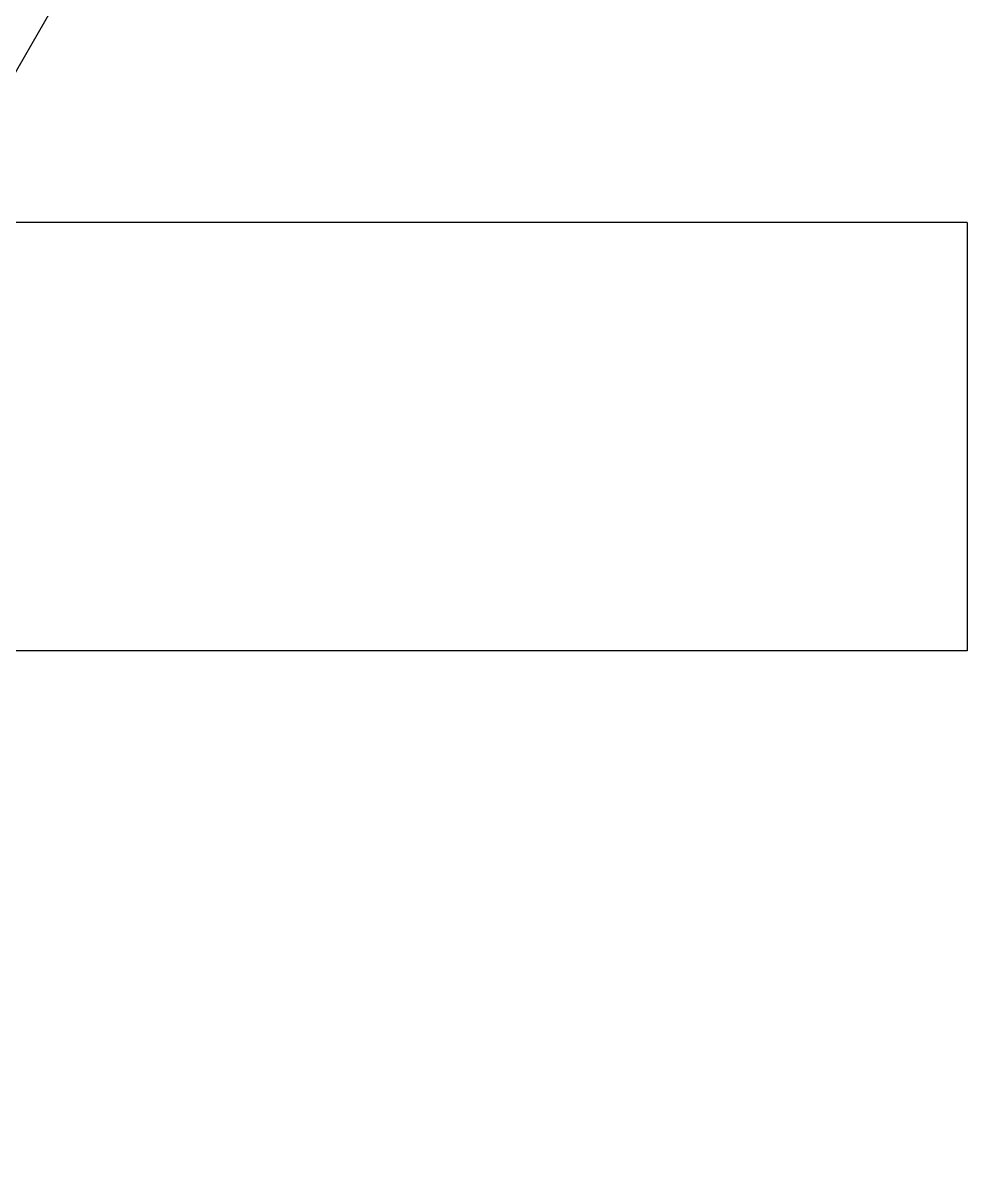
# Model space of a CAD drawing. Header units: inches. Extents: x 0 to 11.7, y 0 to 8.3.
# Drawn here: x 6.8344 to 6.9733, y 5.1238 to 5.291 of the extents above; entities that cross this region are included whole.
import ezdxf

# ---------------------------------------------------------------- set-up
doc = ezdxf.new("R2010")
doc.units = ezdxf.units.IN
doc.header["$LTSCALE"] = 0.64311
doc.header["$MEASUREMENT"] = 0
doc.layers.get('0').update_dxf_attribs({"linetype": 'CONTINUOUS'})

msp = doc.modelspace()

# ---------------------------------------------------------------- linework, layer by layer
at = {"color": 7, "linetype": 'CONTINUOUS'}
for p, q in [((6.95764, 5.49909), (6.74094, 5.12377)), ((6.97328, 5.26165), (6.06777, 5.26165)), ((6.97328, 5.26165), (6.97328, 5.19866)), ((6.97328, 5.19866), (6.06777, 5.19866))]:
    msp.add_line(p, q, dxfattribs=at)
msp.add_circle((6.52052, 5.5058), 0.37402, dxfattribs=at)
msp.add_open_spline([(6.49044, 5.16491), (6.50135, 5.16404), (6.52328, 5.16338), (6.5561, 5.16562), (6.58855, 5.17103), (6.62031, 5.1796), (6.65107, 5.19127), (6.68054, 5.20589), (6.70844, 5.22331), (6.73451, 5.24337), (6.75846, 5.26592), (6.78009, 5.2907), (6.79921, 5.31746), (6.81562, 5.34597), (6.82911, 5.37596), (6.8431, 5.41747), (6.85292, 5.47162), (6.85185, 5.52665), (6.84465, 5.56984), (6.83609, 5.60159), (6.82443, 5.63232), (6.80982, 5.66176), (6.79241, 5.68964), (6.77236, 5.71568), (6.74982, 5.73961), (6.72505, 5.76121), (6.6983, 5.7803), (6.6698, 5.79667), (6.63982, 5.81014), (6.60866, 5.82061), (6.57663, 5.828), (6.55489, 5.83081), (6.54399, 5.83167)], degree=3, knots=[0, 0, 0, 0, 0.031271, 0.062544, 0.093815, 0.125082, 0.15635, 0.187621, 0.218892, 0.250158, 0.281422, 0.312689, 0.343955, 0.375214, 0.406472, 0.437732, 0.500167, 0.562593, 0.593843, 0.625087, 0.656329, 0.687574, 0.718818, 0.750058, 0.781297, 0.81254, 0.843783, 0.875022, 0.906261, 0.937506, 0.968753, 1, 1, 1, 1], dxfattribs=at)

doc.saveas('drawing.dxf')
